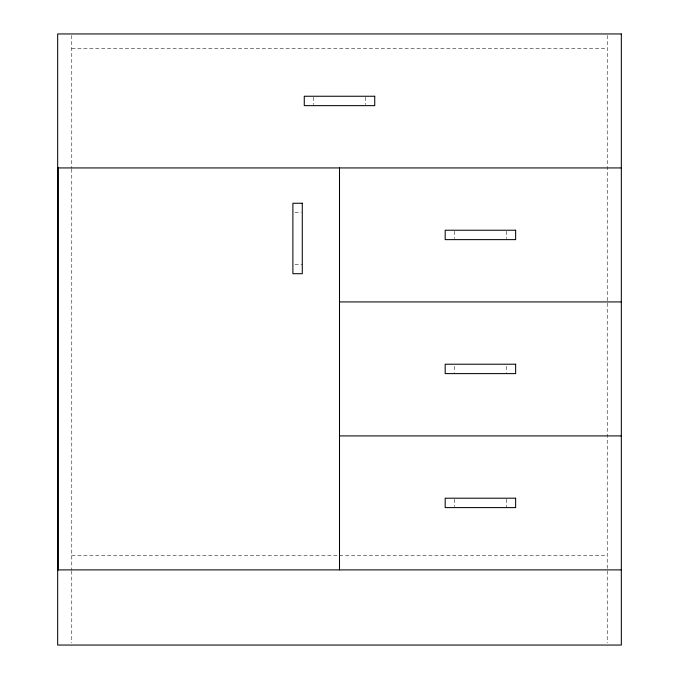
<?xml version="1.0" encoding="UTF-8"?>
<svg xmlns="http://www.w3.org/2000/svg" width="679" height="679" viewBox="0 0 679 679"><rect width="100%" height="100%" fill="white"/><g stroke="black" fill="none" stroke-linecap="round" stroke-linejoin="round"><path stroke-width="0.51" stroke-dasharray="3.4 2.55" d="M71.77 48.549L607.23 48.549M294.975 212.637L301.238 212.637M294.975 264.326L302.282 264.326M71.77 555.753L607.23 555.753M607.23 35.461L607.23 569.893M607.23 570.954L607.23 642.937M506.254 231.276L506.254 238.584M506.254 366.304L506.254 372.567M506.254 499.252L506.254 507.603M454.565 231.276L454.565 238.584M454.565 366.304L454.565 372.567M454.565 499.252L454.565 506.559M365.344 97.292L365.344 104.6M313.656 97.292L313.656 104.6M71.77 35.461L71.77 168.29M71.77 169.096L71.77 569.893M71.77 570.954L71.77 642.937"/><path stroke-width="1.02" d="M57.673 167.934L621.327 167.934M339.5 301.926L621.327 301.926M339.5 435.91L621.327 435.91M57.673 569.893L621.327 569.893M339.5 167.934L339.5 569.893M58.25 167.934L58.25 569.893M621.327 33.95L57.673 33.95L57.673 645.05L621.327 645.05L621.327 33.95M374.732 96.248L304.268 96.248L304.268 105.644L374.732 105.644L374.732 96.248M302.282 203.25L292.887 203.25L292.887 273.705L302.282 273.705L302.282 203.25M515.641 230.232L445.186 230.232L445.186 239.628L515.641 239.628L515.641 230.232M515.641 364.216L445.186 364.216L445.186 373.611L515.641 373.611L515.641 364.216M515.641 498.208L445.186 498.208L445.186 507.603L515.641 507.603L515.641 498.208"/></g></svg>
